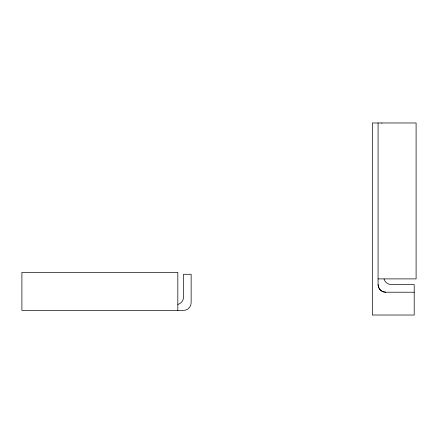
<?xml version="1.0" encoding="UTF-8"?>
<svg xmlns="http://www.w3.org/2000/svg" width="438" height="438" viewBox="0 0 438 438"><rect width="100%" height="100%" fill="white"/><g stroke="black" fill="none" stroke-linecap="round" stroke-linejoin="round"><path stroke-width="0.66" d="M378.071 278.897L416.1 278.897L416.1 122.974L372.366 122.974L372.366 315.026L414.2 315.026L414.2 284.601L391.38 284.601A7.605 7.605 0 0 1 384.033 278.968M378.071 122.974L378.071 284.601C377.972 288.669 381.613 292.305 385.675 292.212L414.2 292.212M381.87 122.974L381.87 123.297M177.828 310.394L177.828 272.359L21.9 272.359L21.9 310.394L183.533 310.394A7.605 7.605 0 0 0 191.138 302.784L191.138 274.265L183.533 274.265L183.533 297.079A7.605 7.605 0 0 1 177.894 304.426M385.675 292.212A7.605 7.605 0 0 1 378.071 284.601"/></g></svg>
